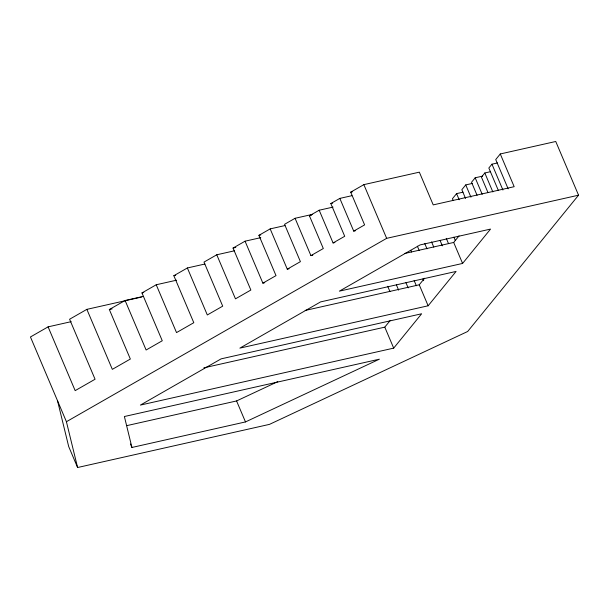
<?xml version="1.0" encoding="UTF-8"?>
<svg xmlns="http://www.w3.org/2000/svg" width="609" height="609" viewBox="0 0 609 609"><rect width="100%" height="100%" fill="white"/><g stroke="black" fill="none" stroke-linecap="round" stroke-linejoin="round"><path stroke-width="0.91" d="M463.053 192.17L456.575 193.624L452.418 198.74L453.165 200.49M472.211 183.461L465.74 184.915L461.843 189.711L465.558 198.465M482.572 176.123L475.18 177.79L471.533 182.266L477.068 195.291M490.352 171.73L484.81 172.979L481.43 177.128L488.007 192.634M497.507 162.938L491.958 164.186L488.837 168.023L498.337 190.411M57.52 400.737L68.688 446.534L77.594 467.514L269.49 424.366L467.666 331.494L578.55 195.192L555.751 141.486L500.278 153.963L495.726 159.558L508.157 188.836M203.863 367.836L384.789 327.147L390.141 320.57M305.17 310.453L419.236 284.806L424.587 278.222M404.582 253.504L453.69 242.458L459.041 235.881M393.696 348.127L421.641 313.772L221.113 358.861L140.397 405.084L393.696 348.127L384.789 327.147M428.142 305.787L456.088 271.431L320.593 301.897L239.877 348.12L428.142 305.787L419.236 284.806M462.589 263.438L490.542 229.083L420.081 244.925L339.365 291.148L462.589 263.438L453.69 242.458M71.207 321.659L48.096 326.858L30.45 336.967L66.427 421.717L77.594 467.514M141.417 297.085L86.866 309.357L69.593 319.245L95.065 379.24L75.166 390.635L48.096 326.858M86.866 309.357L112.33 369.351L130.349 359.036L109.338 309.524L125.104 300.496L143.595 296.339M125.104 300.496L146.122 350.008L162.26 340.758L141.958 292.929L156.224 284.761L176.564 280.186M156.224 284.761L176.526 332.59L193.799 322.701L173.847 275.71L187.366 267.968L204.928 264.017M234.336 250.832L216.766 254.783L204 262.091L222.704 306.152L207.311 314.96L187.366 267.968M216.766 254.783L235.47 298.844L250.862 290.029L233.049 248.069L245.062 241.187L260.781 237.655M245.062 241.187L262.875 283.147L276.014 275.626L258.916 235.34L270.175 228.893L284.974 225.566M312.645 214.338L295.076 218.288L284.563 224.31L300.412 261.649L287.273 269.17L270.175 228.893M295.076 218.288L310.925 255.628L323.31 248.533L309.425 215.807L319.185 210.219L333.054 207.098M319.185 210.219L333.077 242.945L344.709 236.284L330.824 203.558L339.83 198.397L351.85 195.695M339.83 198.397L353.722 231.123L364.608 224.888L350.715 192.162L363.855 184.634L419.335 172.164L433.227 204.89L514.171 186.689L500.278 153.963M66.427 421.717L386.654 238.34L578.55 195.192M126.718 425.653L236.574 400.95L277.773 381.645M245.48 421.93L379.377 359.181L124.388 416.518L131.932 447.463L245.48 421.93L236.574 400.95M350.715 192.162L352.565 191.744M330.824 203.558L332.674 203.14M309.425 215.807L311.275 215.396M258.916 235.34L260.766 234.929M233.049 248.069L235.82 247.444M353.722 231.123L355.572 230.704M173.847 275.71L175.697 275.291M333.077 242.945L334.927 242.527M141.958 292.929L143.808 292.51M310.925 255.628L312.775 255.217M287.273 269.17L289.123 268.759M109.338 309.524L112.109 308.9M262.875 283.147L264.725 282.728M491.958 164.186L502.92 190.023M484.81 172.979L492.848 191.926M475.18 177.79L482.183 194.286M465.74 184.915L470.947 197.179M456.575 193.624L459.178 199.744M453.88 237.137L455.342 240.585M446.283 238.347L448.498 243.57M440.124 240.616L442.34 245.838M431.568 241.895L433.783 247.117M424.785 243.623L427 248.837M417.371 246.196L419.213 250.535M410.801 250.299L411.539 252.035M422.966 278.96L423.704 280.696M414.143 280.528L416.35 285.75M405.944 282.667L408.159 287.882M363.855 184.634L386.654 238.34M396.413 284.905L398.636 290.143M387.705 286.299L389.927 291.536M130.448 443.969L131.932 447.463"/></g></svg>
